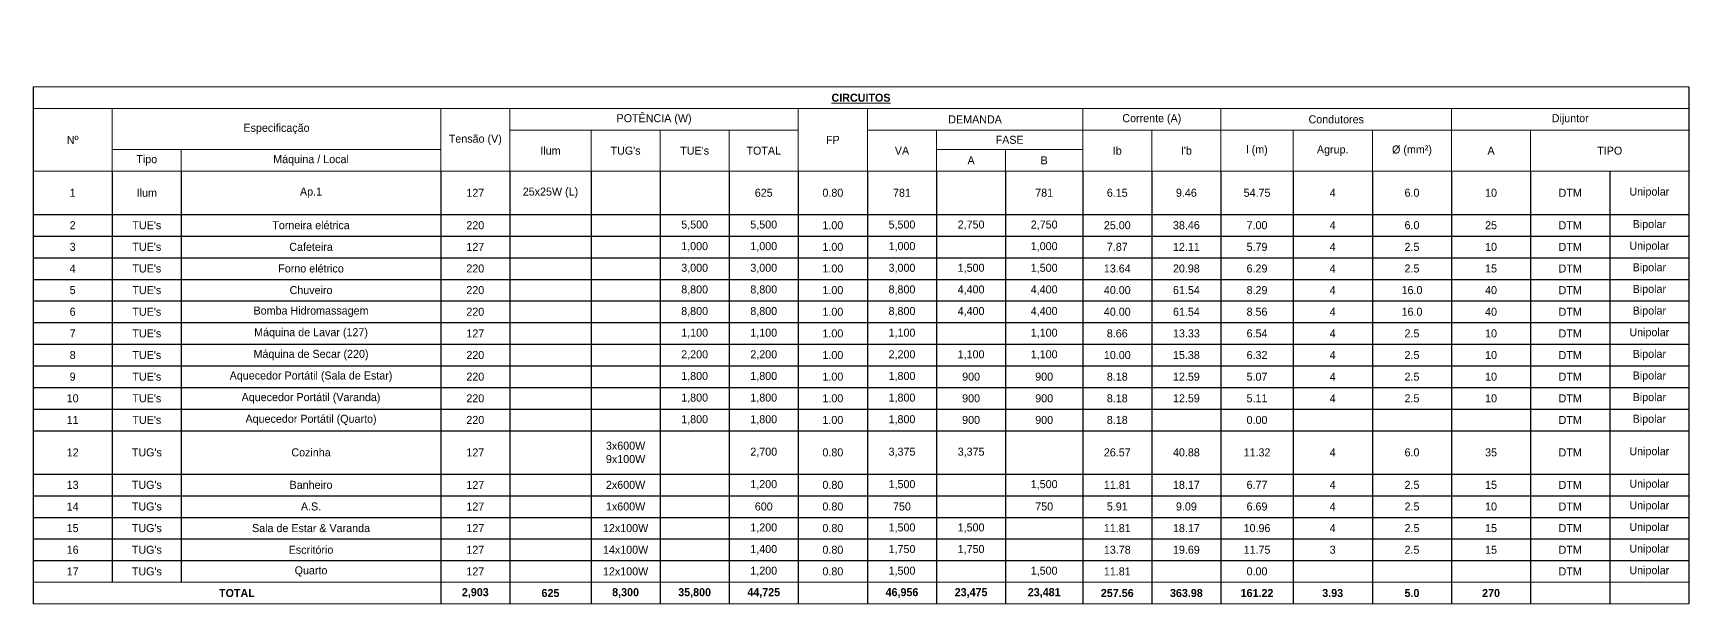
# Model space of a CAD drawing. Extents: x 0 to 175, y -16 to 63.
# Drawn here: x 53.33 to 76.28, y -13.02 to -5.1 of the extents above; entities that cross this region are included whole.
import ezdxf

# ---------------------------------------------------------------- set-up
doc = ezdxf.new("R2010")
doc.units = 0
doc.header["$LTSCALE"] = 0.5
doc.header["$MEASUREMENT"] = 0
doc.layers.get('0').update_dxf_attribs({"linetype": 'CONTINUOUS'})
doc.layers.add('TXT02', color=2, linetype='CONTINUOUS', lineweight=20)
doc.styles.get("Standard").update_dxf_attribs({"font": 'romans.shx'})

# ---------------------------------------------------------------- blocks, each defined once
blk = doc.blocks.new('*T112')
at = {"layer": 'TXT02', "linetype": 'ByBlock', "lineweight": 15}
for p, q in [((0, 0), (22.95, 0)), ((0, -0.3), (22.95, -0.3)), ((1.097, -0.3), (1.097, -1.168)), ((5.651, -0.3), (5.651, -1.168)), ((6.608, -0.3), (6.608, -1.168)), ((10.606, -0.3), (10.606, -1.168)), ((11.564, -0.3), (11.564, -1.168)), ((14.548, -0.3), (14.548, -1.168)), ((16.464, -0.3), (16.464, -1.168)), ((19.66, -0.3), (19.66, -1.168)), ((6.608, -0.6), (10.606, -0.6)), ((7.733, -0.6), (7.733, -1.168)), ((8.691, -0.6), (8.691, -1.168)), ((9.648, -0.6), (9.648, -1.168)), ((11.564, -0.6), (22.95, -0.6)), ((12.522, -0.6), (12.522, -1.168)), ((15.506, -0.6), (15.506, -1.168)), ((17.463, -0.6), (17.463, -1.168)), ((18.563, -0.6), (18.563, -1.168)), ((20.757, -0.6), (20.757, -1.168)), ((1.097, -0.868), (5.651, -0.868)), ((2.054, -0.868), (2.054, -1.168)), ((12.522, -0.868), (14.548, -0.868)), ((13.479, -0.868), (13.479, -1.168)), ((0, -1.168), (22.95, -1.168)), ((0, -6.868), (22.95, -6.868)), ((0, -7.168), (22.95, -7.168))]:
    blk.add_line(p, q, dxfattribs=at)
at = {"layer": 'TXT02', "color": 0, "linetype": 'ByBlock', "lineweight": -2}
for p, q in [((0, 0), (0, -7.168)), ((22.95, 0), (22.95, -7.168)), ((2.054, -1.168), (2.054, -6.868))]:
    blk.add_line(p, q, dxfattribs=at)
at = {"layer": 'TXT02', "linetype": 'ByBlock', "lineweight": -2}
for p, q in [((1.097, -1.168), (1.097, -6.868)), ((5.651, -1.168), (5.651, -7.168)), ((6.608, -1.168), (6.608, -7.168)), ((7.733, -1.168), (7.733, -7.168)), ((8.691, -1.168), (8.691, -7.168)), ((9.648, -1.168), (9.648, -7.168)), ((10.606, -1.168), (10.606, -7.168)), ((11.564, -1.168), (11.564, -7.168)), ((12.522, -1.168), (12.522, -7.168)), ((13.479, -1.168), (13.479, -7.168)), ((14.548, -1.168), (14.548, -7.168)), ((15.506, -1.168), (15.506, -7.168)), ((16.464, -1.168), (16.464, -7.168)), ((17.463, -1.168), (17.463, -7.168)), ((18.563, -1.168), (18.563, -7.168)), ((19.66, -1.168), (19.66, -7.168)), ((20.757, -1.168), (20.757, -7.168)), ((21.853, -1.168), (21.853, -7.168)), ((0, -1.768), (22.95, -1.768)), ((0, -2.068), (22.95, -2.068)), ((0, -2.368), (22.95, -2.368)), ((0, -2.668), (22.95, -2.668)), ((0, -2.968), (22.95, -2.968)), ((0, -3.268), (22.95, -3.268)), ((0, -3.568), (22.95, -3.568)), ((0, -3.868), (22.95, -3.868)), ((0, -4.168), (22.95, -4.168)), ((0, -4.468), (22.95, -4.468)), ((0, -4.768), (22.95, -4.768)), ((0, -5.368), (22.95, -5.368)), ((0, -5.668), (22.95, -5.668)), ((0, -5.968), (22.95, -5.968)), ((0, -6.268), (22.95, -6.268)), ((0, -6.568), (22.95, -6.568))]:
    blk.add_line(p, q, dxfattribs=at)
at = {"layer": 'TXT02', "color": 0, "char_height": 0.11111, "attachment_point": 5}
for s, insert, width in [('{\\fCentury Gothic|b1|i0|c0;\\LCIRCUITOS', (11.475, -0.15), 22.83), ('{\\fCentury Gothic|b0|i0|c0;POTÊNCIA (W)', (8.607, -0.45), 3.87778), ('{\\fCentury Gothic|b0|i0|c0;DEMANDA', (13.056, -0.45), 2.86444), ('{\\fCentury Gothic|b0|i0|c0;Corrente (A)', (15.506, -0.45), 1.79556), ('{\\fCentury Gothic|b0|i0|c0;Condutores', (18.062, -0.45), 3.07611), ('{\\fCentury Gothic|b0|i0|c0;Dijuntor', (21.305, -0.45), 3.17), ('{\\fCentury Gothic|b0|i0|c0;Nº', (0.548, -0.734), 0.97667), ('{\\fCentury Gothic|b0|i0|c0;Especificação', (3.374, -0.584), 4.43389), ('{\\fCentury Gothic|b0|i0|c0;Tensão (V)', (6.129, -0.734), 0.83778), ('{\\fCentury Gothic|b0|i0|c0;FP', (11.085, -0.734), 0.83778), ('{\\fCentury Gothic|b0|i0|c0;FASE ', (13.535, -0.734), 1.90667), ('{\\fCentury Gothic|b0|i0|c0;Ilum', (7.171, -0.884), 1.00444), ("{\\fCentury Gothic|b0|i0|c0;TUG's", (8.212, -0.884), 0.83778), ("{\\fCentury Gothic|b0|i0|c0;TUE's", (9.169, -0.884), 0.83778), ('{\\fCentury Gothic|b0|i0|c0;TOTAL', (10.127, -0.884), 0.83778), ('{\\fCentury Gothic|b0|i0|c0;VA', (12.043, -0.884), 0.83778), ('{\\fCentury Gothic|b0|i0|c0;Ib', (15.027, -0.884), 0.83778), ("{\\fCentury Gothic|b0|i0|c0;I'b", (15.985, -0.884), 0.83778), ('{\\fCentury Gothic|b0|i0|c0;l (m)', (16.964, -0.884), 0.87944), ('{\\fCentury Gothic|b0|i0|c0;Agrup.', (18.013, -0.884), 0.98), ('{\\fCentury Gothic|b0|i0|c0;Ø (mm²)', (19.112, -0.884), 0.97667), ('{\\fCentury Gothic|b0|i0|c0;A', (20.208, -0.884), 0.97667), ('{\\fCentury Gothic|b0|i0|c0;TIPO', (21.853, -0.884), 2.07333), ('{\\fCentury Gothic|b0|i0|c0;Tipo', (1.576, -1.018), 0.83778), ('{\\fCentury Gothic|b0|i0|c0;Máquina / Local', (3.852, -1.018), 3.47611), ('{\\fCentury Gothic|b0|i0|c0;A', (13.001, -1.018), 0.83778), ('{\\fCentury Gothic|b0|i0|c0;B', (14.014, -1.018), 0.94889), ('{\\fCentury Gothic|b0|i0|c0;1', (0.548, -1.468), 0.97667), ('{\\fCentury Gothic|b0|i0|c0;Ilum', (1.576, -1.468), 0.83778), ('{\\fCentury Gothic|b0|i0|c0;Ap.1', (3.852, -1.468), 3.47611), ('{\\fCentury Gothic|b0|i0|c0;127', (6.129, -1.468), 0.83778), ('{\\fCentury Gothic|b0|i0|c0;25x25W (L) ', (7.171, -1.468), 1.00444), ('{\\fCentury Gothic|b0|i0|c0;', (8.212, -1.468), 0.83778), ('{\\fCentury Gothic|b0|i0|c0;', (9.169, -1.468), 0.83778), ('{\\fCentury Gothic|b0|i0|c0;625', (10.127, -1.468), 0.83778), ('{\\fCentury Gothic|b0|i0|c0;0.80', (11.085, -1.468), 0.83778), ('{\\fCentury Gothic|b0|i0|c0;781', (12.043, -1.468), 0.83778), ('{\\fCentury Gothic|b0|i0|c0;', (13.001, -1.468), 0.83778), ('{\\fCentury Gothic|b0|i0|c0;781', (14.014, -1.468), 0.94889), ('{\\fCentury Gothic|b0|i0|c0;6.15', (15.027, -1.468), 0.83778), ('{\\fCentury Gothic|b0|i0|c0;9.46', (15.985, -1.468), 0.83778), ('{\\fCentury Gothic|b0|i0|c0;54.75', (16.964, -1.468), 0.87944), ('{\\fCentury Gothic|b0|i0|c0;4', (18.013, -1.468), 0.98), ('{\\fCentury Gothic|b0|i0|c0;6.0', (19.112, -1.468), 0.97667), ('{\\fCentury Gothic|b0|i0|c0;10', (20.208, -1.468), 0.97667), ('{\\fCentury Gothic|b0|i0|c0;DTM', (21.305, -1.468), 0.97667), ('{\\fCentury Gothic|b0|i0|c0;Unipolar', (22.402, -1.468), 0.97667), ('{\\fCentury Gothic|b0|i0|c0;2', (0.548, -1.918), 0.97667), ("{\\fCentury Gothic|b0|i0|c0;TUE's", (1.576, -1.918), 0.83778), ('{\\fCentury Gothic|b0|i0|c0;Torneira elétrica', (3.852, -1.918), 3.47611), ('{\\fCentury Gothic|b0|i0|c0;220', (6.129, -1.918), 0.83778), ('{\\fCentury Gothic|b0|i0|c0;', (7.171, -1.918), 1.00444), ('{\\fCentury Gothic|b0|i0|c0;', (8.212, -1.918), 0.83778), ('{\\fCentury Gothic|b0|i0|c0;5,500', (9.169, -1.918), 0.83778), ('{\\fCentury Gothic|b0|i0|c0;5,500', (10.127, -1.918), 0.83778), ('{\\fCentury Gothic|b0|i0|c0;1.00', (11.085, -1.918), 0.83778), ('{\\fCentury Gothic|b0|i0|c0;5,500', (12.043, -1.918), 0.83778), ('{\\fCentury Gothic|b0|i0|c0;2,750', (13.001, -1.918), 0.83778), ('{\\fCentury Gothic|b0|i0|c0;2,750', (14.014, -1.918), 0.94889), ('{\\fCentury Gothic|b0|i0|c0;25.00', (15.027, -1.918), 0.83778), ('{\\fCentury Gothic|b0|i0|c0;38.46', (15.985, -1.918), 0.83778), ('{\\fCentury Gothic|b0|i0|c0;7.00', (16.964, -1.918), 0.87944), ('{\\fCentury Gothic|b0|i0|c0;4', (18.013, -1.918), 0.98), ('{\\fCentury Gothic|b0|i0|c0;6.0', (19.112, -1.918), 0.97667), ('{\\fCentury Gothic|b0|i0|c0;25', (20.208, -1.918), 0.97667), ('{\\fCentury Gothic|b0|i0|c0;DTM', (21.305, -1.918), 0.97667), ('{\\fCentury Gothic|b0|i0|c0;Bipolar', (22.402, -1.918), 0.97667), ('{\\fCentury Gothic|b0|i0|c0;3', (0.548, -2.218), 0.97667), ("{\\fCentury Gothic|b0|i0|c0;TUE's", (1.576, -2.218), 0.83778), ('{\\fCentury Gothic|b0|i0|c0;Cafeteira', (3.852, -2.218), 3.47611), ('{\\fCentury Gothic|b0|i0|c0;127', (6.129, -2.218), 0.83778), ('{\\fCentury Gothic|b0|i0|c0;', (7.171, -2.218), 1.00444), ('{\\fCentury Gothic|b0|i0|c0;', (8.212, -2.218), 0.83778), ('{\\fCentury Gothic|b0|i0|c0;1,000', (9.169, -2.218), 0.83778), ('{\\fCentury Gothic|b0|i0|c0;1,000', (10.127, -2.218), 0.83778), ('{\\fCentury Gothic|b0|i0|c0;1.00', (11.085, -2.218), 0.83778), ('{\\fCentury Gothic|b0|i0|c0;1,000', (12.043, -2.218), 0.83778), ('{\\fCentury Gothic|b0|i0|c0;', (13.001, -2.218), 0.83778), ('{\\fCentury Gothic|b0|i0|c0;1,000', (14.014, -2.218), 0.94889), ('{\\fCentury Gothic|b0|i0|c0;7.87', (15.027, -2.218), 0.83778), ('{\\fCentury Gothic|b0|i0|c0;12.11', (15.985, -2.218), 0.83778), ('{\\fCentury Gothic|b0|i0|c0;5.79', (16.964, -2.218), 0.87944), ('{\\fCentury Gothic|b0|i0|c0;4', (18.013, -2.218), 0.98), ('{\\fCentury Gothic|b0|i0|c0;2.5', (19.112, -2.218), 0.97667), ('{\\fCentury Gothic|b0|i0|c0;10', (20.208, -2.218), 0.97667), ('{\\fCentury Gothic|b0|i0|c0;DTM', (21.305, -2.218), 0.97667), ('{\\fCentury Gothic|b0|i0|c0;Unipolar', (22.402, -2.218), 0.97667), ('{\\fCentury Gothic|b0|i0|c0;4', (0.548, -2.518), 0.97667), ("{\\fCentury Gothic|b0|i0|c0;TUE's", (1.576, -2.518), 0.83778), ('{\\fCentury Gothic|b0|i0|c0;Forno elétrico', (3.852, -2.518), 3.47611), ('{\\fCentury Gothic|b0|i0|c0;220', (6.129, -2.518), 0.83778), ('{\\fCentury Gothic|b0|i0|c0;', (7.171, -2.518), 1.00444), ('{\\fCentury Gothic|b0|i0|c0;', (8.212, -2.518), 0.83778), ('{\\fCentury Gothic|b0|i0|c0;3,000', (9.169, -2.518), 0.83778), ('{\\fCentury Gothic|b0|i0|c0;3,000', (10.127, -2.518), 0.83778), ('{\\fCentury Gothic|b0|i0|c0;1.00', (11.085, -2.518), 0.83778), ('{\\fCentury Gothic|b0|i0|c0;3,000', (12.043, -2.518), 0.83778), ('{\\fCentury Gothic|b0|i0|c0;1,500', (13.001, -2.518), 0.83778), ('{\\fCentury Gothic|b0|i0|c0;1,500', (14.014, -2.518), 0.94889), ('{\\fCentury Gothic|b0|i0|c0;13.64', (15.027, -2.518), 0.83778), ('{\\fCentury Gothic|b0|i0|c0;20.98', (15.985, -2.518), 0.83778), ('{\\fCentury Gothic|b0|i0|c0;6.29', (16.964, -2.518), 0.87944), ('{\\fCentury Gothic|b0|i0|c0;4', (18.013, -2.518), 0.98), ('{\\fCentury Gothic|b0|i0|c0;2.5', (19.112, -2.518), 0.97667), ('{\\fCentury Gothic|b0|i0|c0;15', (20.208, -2.518), 0.97667), ('{\\fCentury Gothic|b0|i0|c0;DTM', (21.305, -2.518), 0.97667), ('{\\fCentury Gothic|b0|i0|c0;Bipolar', (22.402, -2.518), 0.97667), ('{\\fCentury Gothic|b0|i0|c0;8,800', (9.169, -2.818), 0.83778), ('{\\fCentury Gothic|b0|i0|c0;8,800', (10.127, -2.818), 0.83778), ('{\\fCentury Gothic|b0|i0|c0;8,800', (12.043, -2.818), 0.83778), ('{\\fCentury Gothic|b0|i0|c0;4,400', (13.001, -2.818), 0.83778), ('{\\fCentury Gothic|b0|i0|c0;4,400', (14.014, -2.818), 0.94889), ('{\\fCentury Gothic|b0|i0|c0;Bipolar', (22.402, -2.818), 0.97667), ('{\\fCentury Gothic|b0|i0|c0;5', (0.548, -2.818), 0.97667), ("{\\fCentury Gothic|b0|i0|c0;TUE's", (1.576, -2.818), 0.83778), ('{\\fCentury Gothic|b0|i0|c0;Chuveiro', (3.852, -2.818), 3.47611), ('{\\fCentury Gothic|b0|i0|c0;220', (6.129, -2.818), 0.83778), ('{\\fCentury Gothic|b0|i0|c0;', (7.171, -2.818), 1.00444), ('{\\fCentury Gothic|b0|i0|c0;', (8.212, -2.818), 0.83778), ('{\\fCentury Gothic|b0|i0|c0;1.00', (11.085, -2.818), 0.83778), ('{\\fCentury Gothic|b0|i0|c0;40.00', (15.027, -2.818), 0.83778), ('{\\fCentury Gothic|b0|i0|c0;61.54', (15.985, -2.818), 0.83778), ('{\\fCentury Gothic|b0|i0|c0;8.29', (16.964, -2.818), 0.87944), ('{\\fCentury Gothic|b0|i0|c0;4', (18.013, -2.818), 0.98), ('{\\fCentury Gothic|b0|i0|c0;16.0', (19.112, -2.818), 0.97667), ('{\\fCentury Gothic|b0|i0|c0;40', (20.208, -2.818), 0.97667), ('{\\fCentury Gothic|b0|i0|c0;DTM', (21.305, -2.818), 0.97667), ('{\\fCentury Gothic|b0|i0|c0;6', (0.548, -3.118), 0.97667), ("{\\fCentury Gothic|b0|i0|c0;TUE's", (1.576, -3.118), 0.83778), ('{\\fCentury Gothic|b0|i0|c0;Bomba Hidromassagem', (3.852, -3.118), 3.47611), ('{\\fCentury Gothic|b0|i0|c0;220', (6.129, -3.118), 0.83778), ('{\\fCentury Gothic|b0|i0|c0;', (7.171, -3.118), 1.00444), ('{\\fCentury Gothic|b0|i0|c0;', (8.212, -3.118), 0.83778), ('{\\fCentury Gothic|b0|i0|c0;8,800', (9.169, -3.118), 0.83778), ('{\\fCentury Gothic|b0|i0|c0;8,800', (10.127, -3.118), 0.83778), ('{\\fCentury Gothic|b0|i0|c0;1.00', (11.085, -3.118), 0.83778), ('{\\fCentury Gothic|b0|i0|c0;8,800', (12.043, -3.118), 0.83778), ('{\\fCentury Gothic|b0|i0|c0;4,400', (13.001, -3.118), 0.83778), ('{\\fCentury Gothic|b0|i0|c0;4,400', (14.014, -3.118), 0.94889), ('{\\fCentury Gothic|b0|i0|c0;40.00', (15.027, -3.118), 0.83778), ('{\\fCentury Gothic|b0|i0|c0;61.54', (15.985, -3.118), 0.83778), ('{\\fCentury Gothic|b0|i0|c0;8.56', (16.964, -3.118), 0.87944), ('{\\fCentury Gothic|b0|i0|c0;4', (18.013, -3.118), 0.98), ('{\\fCentury Gothic|b0|i0|c0;16.0', (19.112, -3.118), 0.97667), ('{\\fCentury Gothic|b0|i0|c0;40', (20.208, -3.118), 0.97667), ('{\\fCentury Gothic|b0|i0|c0;DTM', (21.305, -3.118), 0.97667), ('{\\fCentury Gothic|b0|i0|c0;Bipolar', (22.402, -3.118), 0.97667), ('{\\fCentury Gothic|b0|i0|c0;7', (0.548, -3.418), 0.97667), ("{\\fCentury Gothic|b0|i0|c0;TUE's", (1.576, -3.418), 0.83778), ('{\\fCentury Gothic|b0|i0|c0;Máquina de Lavar (127)', (3.852, -3.418), 3.47611), ('{\\fCentury Gothic|b0|i0|c0;127', (6.129, -3.418), 0.83778), ('{\\fCentury Gothic|b0|i0|c0;', (7.171, -3.418), 1.00444), ('{\\fCentury Gothic|b0|i0|c0;', (8.212, -3.418), 0.83778), ('{\\fCentury Gothic|b0|i0|c0;1,100', (9.169, -3.418), 0.83778), ('{\\fCentury Gothic|b0|i0|c0;1,100', (10.127, -3.418), 0.83778), ('{\\fCentury Gothic|b0|i0|c0;1.00', (11.085, -3.418), 0.83778), ('{\\fCentury Gothic|b0|i0|c0;1,100', (12.043, -3.418), 0.83778), ('{\\fCentury Gothic|b0|i0|c0;', (13.001, -3.418), 0.83778), ('{\\fCentury Gothic|b0|i0|c0;1,100', (14.014, -3.418), 0.94889), ('{\\fCentury Gothic|b0|i0|c0;8.66', (15.027, -3.418), 0.83778), ('{\\fCentury Gothic|b0|i0|c0;13.33', (15.985, -3.418), 0.83778), ('{\\fCentury Gothic|b0|i0|c0;6.54', (16.964, -3.418), 0.87944), ('{\\fCentury Gothic|b0|i0|c0;4', (18.013, -3.418), 0.98), ('{\\fCentury Gothic|b0|i0|c0;2.5', (19.112, -3.418), 0.97667), ('{\\fCentury Gothic|b0|i0|c0;10', (20.208, -3.418), 0.97667), ('{\\fCentury Gothic|b0|i0|c0;DTM', (21.305, -3.418), 0.97667), ('{\\fCentury Gothic|b0|i0|c0;Unipolar', (22.402, -3.418), 0.97667), ('{\\fCentury Gothic|b0|i0|c0;8', (0.548, -3.718), 0.97667), ("{\\fCentury Gothic|b0|i0|c0;TUE's", (1.576, -3.718), 0.83778), ('{\\fCentury Gothic|b0|i0|c0;Máquina de Secar (220)', (3.852, -3.718), 3.47611), ('{\\fCentury Gothic|b0|i0|c0;220', (6.129, -3.718), 0.83778), ('{\\fCentury Gothic|b0|i0|c0;2,200', (9.169, -3.718), 0.83778), ('{\\fCentury Gothic|b0|i0|c0;2,200', (10.127, -3.718), 0.83778), ('{\\fCentury Gothic|b0|i0|c0;1.00', (11.085, -3.718), 0.83778), ('{\\fCentury Gothic|b0|i0|c0;2,200', (12.043, -3.718), 0.83778), ('{\\fCentury Gothic|b0|i0|c0;1,100', (13.001, -3.718), 0.83778), ('{\\fCentury Gothic|b0|i0|c0;1,100', (14.014, -3.718), 0.94889), ('{\\fCentury Gothic|b0|i0|c0;10.00', (15.027, -3.718), 0.83778), ('{\\fCentury Gothic|b0|i0|c0;15.38', (15.985, -3.718), 0.83778), ('{\\fCentury Gothic|b0|i0|c0;6.32', (16.964, -3.718), 0.87944), ('{\\fCentury Gothic|b0|i0|c0;4', (18.013, -3.718), 0.98), ('{\\fCentury Gothic|b0|i0|c0;2.5', (19.112, -3.718), 0.97667), ('{\\fCentury Gothic|b0|i0|c0;10', (20.208, -3.718), 0.97667), ('{\\fCentury Gothic|b0|i0|c0;DTM', (21.305, -3.718), 0.97667), ('{\\fCentury Gothic|b0|i0|c0;Bipolar', (22.402, -3.718), 0.97667), ('{\\fCentury Gothic|b0|i0|c0;', (7.171, -3.718), 1.00444), ('{\\fCentury Gothic|b0|i0|c0;', (8.212, -3.718), 0.83778), ('{\\fCentury Gothic|b0|i0|c0;9', (0.548, -4.018), 0.97667), ("{\\fCentury Gothic|b0|i0|c0;TUE's", (1.576, -4.018), 0.83778), ('{\\fCentury Gothic|b0|i0|c0;Aquecedor Portátil (Sala de Estar)', (3.852, -4.018), 3.47611), ('{\\fCentury Gothic|b0|i0|c0;220', (6.129, -4.018), 0.83778), ('{\\fCentury Gothic|b0|i0|c0;', (7.171, -4.018), 1.00444), ('{\\fCentury Gothic|b0|i0|c0;', (8.212, -4.018), 0.83778), ('{\\fCentury Gothic|b0|i0|c0;1,800', (9.169, -4.018), 0.83778), ('{\\fCentury Gothic|b0|i0|c0;1,800', (10.127, -4.018), 0.83778), ('{\\fCentury Gothic|b0|i0|c0;1.00', (11.085, -4.018), 0.83778), ('{\\fCentury Gothic|b0|i0|c0;1,800', (12.043, -4.018), 0.83778), ('{\\fCentury Gothic|b0|i0|c0;900', (13.001, -4.018), 0.83778), ('{\\fCentury Gothic|b0|i0|c0;900', (14.014, -4.018), 0.94889), ('{\\fCentury Gothic|b0|i0|c0;8.18', (15.027, -4.018), 0.83778), ('{\\fCentury Gothic|b0|i0|c0;12.59', (15.985, -4.018), 0.83778), ('{\\fCentury Gothic|b0|i0|c0;5.07', (16.964, -4.018), 0.87944), ('{\\fCentury Gothic|b0|i0|c0;4', (18.013, -4.018), 0.98), ('{\\fCentury Gothic|b0|i0|c0;2.5', (19.112, -4.018), 0.97667), ('{\\fCentury Gothic|b0|i0|c0;10', (20.208, -4.018), 0.97667), ('{\\fCentury Gothic|b0|i0|c0;DTM', (21.305, -4.018), 0.97667), ('{\\fCentury Gothic|b0|i0|c0;Bipolar', (22.402, -4.018), 0.97667), ('{\\fCentury Gothic|b0|i0|c0;10', (0.548, -4.318), 0.97667), ("{\\fCentury Gothic|b0|i0|c0;TUE's", (1.576, -4.318), 0.83778), ('{\\fCentury Gothic|b0|i0|c0;Aquecedor Portátil (Varanda)', (3.852, -4.318), 3.47611), ('{\\fCentury Gothic|b0|i0|c0;220', (6.129, -4.318), 0.83778), ('{\\fCentury Gothic|b0|i0|c0;', (7.171, -4.318), 1.00444), ('{\\fCentury Gothic|b0|i0|c0;', (8.212, -4.318), 0.83778), ('{\\fCentury Gothic|b0|i0|c0;1,800', (9.169, -4.318), 0.83778), ('{\\fCentury Gothic|b0|i0|c0;1,800', (10.127, -4.318), 0.83778), ('{\\fCentury Gothic|b0|i0|c0;1.00', (11.085, -4.318), 0.83778), ('{\\fCentury Gothic|b0|i0|c0;1,800', (12.043, -4.318), 0.83778), ('{\\fCentury Gothic|b0|i0|c0;900', (13.001, -4.318), 0.83778), ('{\\fCentury Gothic|b0|i0|c0;900', (14.014, -4.318), 0.94889), ('{\\fCentury Gothic|b0|i0|c0;8.18', (15.027, -4.318), 0.83778), ('{\\fCentury Gothic|b0|i0|c0;12.59', (15.985, -4.318), 0.83778), ('{\\fCentury Gothic|b0|i0|c0;5.11', (16.964, -4.318), 0.87944), ('{\\fCentury Gothic|b0|i0|c0;4', (18.013, -4.318), 0.98), ('{\\fCentury Gothic|b0|i0|c0;2.5', (19.112, -4.318), 0.97667), ('{\\fCentury Gothic|b0|i0|c0;10', (20.208, -4.318), 0.97667), ('{\\fCentury Gothic|b0|i0|c0;DTM', (21.305, -4.318), 0.97667), ('{\\fCentury Gothic|b0|i0|c0;Bipolar', (22.402, -4.318), 0.97667), ('{\\fCentury Gothic|b0|i0|c0;11', (0.548, -4.618), 0.97667), ("{\\fCentury Gothic|b0|i0|c0;TUE's", (1.576, -4.618), 0.83778), ('{\\fCentury Gothic|b0|i0|c0;Aquecedor Portátil (Quarto)', (3.852, -4.618), 3.47611), ('{\\fCentury Gothic|b0|i0|c0;220', (6.129, -4.618), 0.83778), ('{\\fCentury Gothic|b0|i0|c0;1,800', (9.169, -4.618), 0.83778), ('{\\fCentury Gothic|b0|i0|c0;1,800', (10.127, -4.618), 0.83778), ('{\\fCentury Gothic|b0|i0|c0;1.00', (11.085, -4.618), 0.83778), ('{\\fCentury Gothic|b0|i0|c0;1,800', (12.043, -4.618), 0.83778), ('{\\fCentury Gothic|b0|i0|c0;900', (13.001, -4.618), 0.83778), ('{\\fCentury Gothic|b0|i0|c0;900', (14.014, -4.618), 0.94889), ('{\\fCentury Gothic|b0|i0|c0;8.18', (15.027, -4.618), 0.83778), ('{\\fCentury Gothic|b0|i0|c0;0.00', (16.964, -4.618), 0.87944), ('{\\fCentury Gothic|b0|i0|c0;DTM', (21.305, -4.618), 0.97667), ('{\\fCentury Gothic|b0|i0|c0;Bipolar', (22.402, -4.618), 0.97667), ('{\\fCentury Gothic|b0|i0|c0;', (7.171, -4.618), 1.00444), ('{\\fCentury Gothic|b0|i0|c0;', (8.212, -4.618), 0.83778), ('{\\fCentury Gothic|b0|i0|c0;', (15.985, -4.618), 0.83778), ('{\\fCentury Gothic|b0|i0|c0;', (18.013, -4.618), 0.98), ('{\\fCentury Gothic|b0|i0|c0;', (19.112, -4.618), 0.97667), ('{\\fCentury Gothic|b0|i0|c0;', (20.208, -4.618), 0.97667), ('{\\fCentury Gothic|b0|i0|c0;12', (0.548, -5.068), 0.97667), ("{\\fCentury Gothic|b0|i0|c0;TUG's", (1.576, -5.068), 0.83778), ('{\\fCentury Gothic|b0|i0|c0;Cozinha', (3.852, -5.068), 3.47611), ('{\\fCentury Gothic|b0|i0|c0;127', (6.129, -5.068), 0.83778), ('{\\fCentury Gothic|b0|i0|c0;3x600W 9x100W', (8.212, -5.068), 0.83778), ('{\\fCentury Gothic|b0|i0|c0;2,700', (10.127, -5.068), 0.83778), ('{\\fCentury Gothic|b0|i0|c0;0.80', (11.085, -5.068), 0.83778), ('{\\fCentury Gothic|b0|i0|c0;3,375', (12.043, -5.068), 0.83778), ('{\\fCentury Gothic|b0|i0|c0;3,375', (13.001, -5.068), 0.83778), ('{\\fCentury Gothic|b0|i0|c0;26.57', (15.027, -5.068), 0.83778), ('{\\fCentury Gothic|b0|i0|c0;40.88', (15.985, -5.068), 0.83778), ('{\\fCentury Gothic|b0|i0|c0;11.32', (16.964, -5.068), 0.87944), ('{\\fCentury Gothic|b0|i0|c0;4', (18.013, -5.068), 0.98), ('{\\fCentury Gothic|b0|i0|c0;6.0', (19.112, -5.068), 0.97667), ('{\\fCentury Gothic|b0|i0|c0;35', (20.208, -5.068), 0.97667), ('{\\fCentury Gothic|b0|i0|c0;DTM', (21.305, -5.068), 0.97667), ('{\\fCentury Gothic|b0|i0|c0;Unipolar', (22.402, -5.068), 0.97667), ('{\\fCentury Gothic|b0|i0|c0;', (7.171, -5.068), 1.00444), ('{\\fCentury Gothic|b0|i0|c0;', (9.169, -5.068), 0.83778), ('{\\fCentury Gothic|b0|i0|c0;', (14.014, -5.068), 0.94889), ('{\\fCentury Gothic|b0|i0|c0;13', (0.548, -5.518), 0.97667), ("{\\fCentury Gothic|b0|i0|c0;TUG's", (1.576, -5.518), 0.83778), ('{\\fCentury Gothic|b0|i0|c0;Banheiro', (3.852, -5.518), 3.47611), ('{\\fCentury Gothic|b0|i0|c0;127', (6.129, -5.518), 0.83778), ('{\\fCentury Gothic|b0|i0|c0;2x600W ', (8.212, -5.518), 0.83778), ('{\\fCentury Gothic|b0|i0|c0;1,200', (10.127, -5.518), 0.83778), ('{\\fCentury Gothic|b0|i0|c0;0.80', (11.085, -5.518), 0.83778), ('{\\fCentury Gothic|b0|i0|c0;1,500', (12.043, -5.518), 0.83778), ('{\\fCentury Gothic|b0|i0|c0;1,500', (14.014, -5.518), 0.94889), ('{\\fCentury Gothic|b0|i0|c0;11.81', (15.027, -5.518), 0.83778), ('{\\fCentury Gothic|b0|i0|c0;18.17', (15.985, -5.518), 0.83778), ('{\\fCentury Gothic|b0|i0|c0;6.77', (16.964, -5.518), 0.87944), ('{\\fCentury Gothic|b0|i0|c0;4', (18.013, -5.518), 0.98), ('{\\fCentury Gothic|b0|i0|c0;2.5', (19.112, -5.518), 0.97667), ('{\\fCentury Gothic|b0|i0|c0;15', (20.208, -5.518), 0.97667), ('{\\fCentury Gothic|b0|i0|c0;DTM', (21.305, -5.518), 0.97667), ('{\\fCentury Gothic|b0|i0|c0;Unipolar', (22.402, -5.518), 0.97667), ('{\\fCentury Gothic|b0|i0|c0;', (7.171, -5.518), 1.00444), ('{\\fCentury Gothic|b0|i0|c0;', (9.169, -5.518), 0.83778), ('{\\fCentury Gothic|b0|i0|c0;', (13.001, -5.518), 0.83778), ('{\\fCentury Gothic|b0|i0|c0;14', (0.548, -5.818), 0.97667), ("{\\fCentury Gothic|b0|i0|c0;TUG's", (1.576, -5.818), 0.83778), ('{\\fCentury Gothic|b0|i0|c0;A.S.', (3.852, -5.818), 3.47611), ('{\\fCentury Gothic|b0|i0|c0;127', (6.129, -5.818), 0.83778), ('{\\fCentury Gothic|b0|i0|c0;', (7.171, -5.818), 1.00444), ('{\\fCentury Gothic|b0|i0|c0;1x600W ', (8.212, -5.818), 0.83778), ('{\\fCentury Gothic|b0|i0|c0;', (9.169, -5.818), 0.83778), ('{\\fCentury Gothic|b0|i0|c0;600', (10.127, -5.818), 0.83778), ('{\\fCentury Gothic|b0|i0|c0;0.80', (11.085, -5.818), 0.83778), ('{\\fCentury Gothic|b0|i0|c0;750', (12.043, -5.818), 0.83778), ('{\\fCentury Gothic|b0|i0|c0;', (13.001, -5.818), 0.83778), ('{\\fCentury Gothic|b0|i0|c0;750', (14.014, -5.818), 0.94889), ('{\\fCentury Gothic|b0|i0|c0;5.91', (15.027, -5.818), 0.83778), ('{\\fCentury Gothic|b0|i0|c0;9.09', (15.985, -5.818), 0.83778), ('{\\fCentury Gothic|b0|i0|c0;6.69', (16.964, -5.818), 0.87944), ('{\\fCentury Gothic|b0|i0|c0;4', (18.013, -5.818), 0.98), ('{\\fCentury Gothic|b0|i0|c0;2.5', (19.112, -5.818), 0.97667), ('{\\fCentury Gothic|b0|i0|c0;10', (20.208, -5.818), 0.97667), ('{\\fCentury Gothic|b0|i0|c0;DTM', (21.305, -5.818), 0.97667), ('{\\fCentury Gothic|b0|i0|c0;Unipolar', (22.402, -5.818), 0.97667), ('{\\fCentury Gothic|b0|i0|c0;15', (0.548, -6.118), 0.97667), ("{\\fCentury Gothic|b0|i0|c0;TUG's", (1.576, -6.118), 0.83778), ('{\\fCentury Gothic|b0|i0|c0;Sala de Estar & Varanda', (3.852, -6.118), 3.47611), ('{\\fCentury Gothic|b0|i0|c0;127', (6.129, -6.118), 0.83778), ('{\\fCentury Gothic|b0|i0|c0;', (7.171, -6.118), 1.00444), ('{\\fCentury Gothic|b0|i0|c0;12x100W', (8.212, -6.118), 0.83778), ('{\\fCentury Gothic|b0|i0|c0;', (9.169, -6.118), 0.83778), ('{\\fCentury Gothic|b0|i0|c0;1,200', (10.127, -6.118), 0.83778), ('{\\fCentury Gothic|b0|i0|c0;0.80', (11.085, -6.118), 0.83778), ('{\\fCentury Gothic|b0|i0|c0;1,500', (12.043, -6.118), 0.83778), ('{\\fCentury Gothic|b0|i0|c0;1,500', (13.001, -6.118), 0.83778), ('{\\fCentury Gothic|b0|i0|c0;', (14.014, -6.118), 0.94889), ('{\\fCentury Gothic|b0|i0|c0;11.81', (15.027, -6.118), 0.83778), ('{\\fCentury Gothic|b0|i0|c0;18.17', (15.985, -6.118), 0.83778), ('{\\fCentury Gothic|b0|i0|c0;10.96', (16.964, -6.118), 0.87944), ('{\\fCentury Gothic|b0|i0|c0;4', (18.013, -6.118), 0.98), ('{\\fCentury Gothic|b0|i0|c0;2.5', (19.112, -6.118), 0.97667), ('{\\fCentury Gothic|b0|i0|c0;15', (20.208, -6.118), 0.97667), ('{\\fCentury Gothic|b0|i0|c0;DTM', (21.305, -6.118), 0.97667), ('{\\fCentury Gothic|b0|i0|c0;Unipolar', (22.402, -6.118), 0.97667), ('{\\fCentury Gothic|b0|i0|c0;16', (0.548, -6.418), 0.97667), ("{\\fCentury Gothic|b0|i0|c0;TUG's", (1.576, -6.418), 0.83778), ('{\\fCentury Gothic|b0|i0|c0;Escritório', (3.852, -6.418), 3.47611), ('{\\fCentury Gothic|b0|i0|c0;127', (6.129, -6.418), 0.83778), ('{\\fCentury Gothic|b0|i0|c0;', (7.171, -6.418), 1.00444), ('{\\fCentury Gothic|b0|i0|c0;14x100W', (8.212, -6.418), 0.83778), ('{\\fCentury Gothic|b0|i0|c0;', (9.169, -6.418), 0.83778), ('{\\fCentury Gothic|b0|i0|c0;1,400', (10.127, -6.418), 0.83778), ('{\\fCentury Gothic|b0|i0|c0;0.80', (11.085, -6.418), 0.83778), ('{\\fCentury Gothic|b0|i0|c0;1,750', (12.043, -6.418), 0.83778), ('{\\fCentury Gothic|b0|i0|c0;1,750', (13.001, -6.418), 0.83778), ('{\\fCentury Gothic|b0|i0|c0;', (14.014, -6.418), 0.94889), ('{\\fCentury Gothic|b0|i0|c0;13.78', (15.027, -6.418), 0.83778), ('{\\fCentury Gothic|b0|i0|c0;19.69', (15.985, -6.418), 0.83778), ('{\\fCentury Gothic|b0|i0|c0;11.75', (16.964, -6.418), 0.87944), ('{\\fCentury Gothic|b0|i0|c0;3', (18.013, -6.418), 0.98), ('{\\fCentury Gothic|b0|i0|c0;2.5', (19.112, -6.418), 0.97667), ('{\\fCentury Gothic|b0|i0|c0;15', (20.208, -6.418), 0.97667), ('{\\fCentury Gothic|b0|i0|c0;DTM', (21.305, -6.418), 0.97667), ('{\\fCentury Gothic|b0|i0|c0;Unipolar', (22.402, -6.418), 0.97667), ('{\\fCentury Gothic|b0|i0|c0;Quarto', (3.852, -6.718), 3.47611), ('{\\fCentury Gothic|b0|i0|c0;1,200', (10.127, -6.718), 0.83778), ('{\\fCentury Gothic|b0|i0|c0;1,500', (12.043, -6.718), 0.83778), ('{\\fCentury Gothic|b0|i0|c0;1,500', (14.014, -6.718), 0.94889), ('{\\fCentury Gothic|b0|i0|c0;Unipolar', (22.402, -6.718), 0.97667), ('{\\fCentury Gothic|b0|i0|c0;17', (0.548, -6.718), 0.97667), ("{\\fCentury Gothic|b0|i0|c0;TUG's", (1.576, -6.718), 0.83778), ('{\\fCentury Gothic|b0|i0|c0;127', (6.129, -6.718), 0.83778), ('{\\fCentury Gothic|b0|i0|c0;', (7.171, -6.718), 1.00444), ('{\\fCentury Gothic|b0|i0|c0;12x100W', (8.212, -6.718), 0.83778), ('{\\fCentury Gothic|b0|i0|c0;', (9.169, -6.718), 0.83778), ('{\\fCentury Gothic|b0|i0|c0;0.80', (11.085, -6.718), 0.83778), ('{\\fCentury Gothic|b0|i0|c0;', (13.001, -6.718), 0.83778), ('{\\fCentury Gothic|b0|i0|c0;11.81', (15.027, -6.718), 0.83778), ('{\\fCentury Gothic|b0|i0|c0;', (15.985, -6.718), 0.83778), ('{\\fCentury Gothic|b0|i0|c0;0.00', (16.964, -6.718), 0.87944), ('{\\fCentury Gothic|b0|i0|c0;', (18.013, -6.718), 0.98), ('{\\fCentury Gothic|b0|i0|c0;', (19.112, -6.718), 0.97667), ('{\\fCentury Gothic|b0|i0|c0;', (20.208, -6.718), 0.97667), ('{\\fCentury Gothic|b0|i0|c0;DTM', (21.305, -6.718), 0.97667), ('{\\fCentury Gothic|b1|i0|c0;TOTAL', (2.825, -7.018), 5.53056), ('{\\fCentury Gothic|b1|i0|c0;2,903', (6.129, -7.018), 0.83778), ('{\\fCentury Gothic|b1|i0|c0;625', (7.171, -7.018), 1.00444), ('{\\fCentury Gothic|b1|i0|c0;8,300', (8.212, -7.018), 0.83778), ('{\\fCentury Gothic|b1|i0|c0;35,800', (9.169, -7.018), 0.83778), ('{\\fCentury Gothic|b1|i0|c0;44,725', (10.127, -7.018), 0.83778), ('{\\fCentury Gothic|b1|i0|c0;', (11.085, -7.018), 0.83778), ('{\\fCentury Gothic|b1|i0|c0;46,956', (12.043, -7.018), 0.83778), ('{\\fCentury Gothic|b1|i0|c0;23,475', (13.001, -7.018), 0.83778), ('{\\fCentury Gothic|b1|i0|c0;23,481', (14.014, -7.018), 0.94889), ('{\\fCentury Gothic|b1|i0|c0;257.56', (15.027, -7.018), 0.83778), ('{\\fCentury Gothic|b1|i0|c0;363.98', (15.985, -7.018), 0.83778), ('{\\fCentury Gothic|b1|i0|c0;161.22', (16.964, -7.018), 0.87944), ('{\\fCentury Gothic|b1|i0|c0;3.93', (18.013, -7.018), 0.98), ('{\\fCentury Gothic|b1|i0|c0;5.0', (19.112, -7.018), 0.97667), ('{\\fCentury Gothic|b1|i0|c0;270', (20.208, -7.018), 0.97667), ('{\\fCentury Gothic|b1|i0|c0;', (21.305, -7.018), 0.97667), ('{\\fCentury Gothic|b1|i0|c0;', (22.402, -7.018), 0.97667)]:
    blk.add_mtext(s, dxfattribs=dict(at, insert=insert, width=width))

msp = doc.modelspace()

# ---------------------------------------------------------------- block references
msp.add_blockref('*T112', (53.3306, -5.8469))

# ---------------------------------------------------------------- texts
at = {"layer": 'TXT02', "char_height": 0.111111, "attachment_point": 5}
for s, insert, width in [('{\\fCentury Gothic|b0|i0|c0;', (59.4702, -5.1006), 0.837778), ('{\\fCentury Gothic|b0|i0|c0;', (60.428, -5.1006), 0.837778), ('{\\fCentury Gothic|b0|i0|c0;', (64.2591, -5.1006), 0.837778), ('{\\fCentury Gothic|b0|i0|c0;', (58.4291, -5.5506), 1.004444), ('{\\fCentury Gothic|b0|i0|c0;', (59.4702, -5.5506), 0.837778), ('{\\fCentury Gothic|b0|i0|c0;', (58.4291, -5.8506), 1.004444), ('{\\fCentury Gothic|b0|i0|c0;', (59.4702, -5.8506), 0.837778), ('{\\fCentury Gothic|b0|i0|c0;', (64.2591, -5.8506), 0.837778), ('{\\fCentury Gothic|b0|i0|c0;', (58.4291, -6.1506), 1.004444), ('{\\fCentury Gothic|b0|i0|c0;', (59.4702, -6.1506), 0.837778), ('{\\fCentury Gothic|b0|i0|c0;', (58.4291, -6.4506), 1.004444), ('{\\fCentury Gothic|b0|i0|c0;', (59.4702, -6.4506), 0.837778), ('{\\fCentury Gothic|b0|i0|c0;', (58.4291, -6.7506), 1.004444), ('{\\fCentury Gothic|b0|i0|c0;', (59.4702, -6.7506), 0.837778), ('{\\fCentury Gothic|b0|i0|c0;', (58.4291, -7.0506), 1.004444), ('{\\fCentury Gothic|b0|i0|c0;', (59.4702, -7.0506), 0.837778), ('{\\fCentury Gothic|b0|i0|c0;', (64.2591, -7.0506), 0.837778), ('{\\fCentury Gothic|b0|i0|c0;', (58.4291, -7.3506), 1.004444), ('{\\fCentury Gothic|b0|i0|c0;', (59.4702, -7.3506), 0.837778), ('{\\fCentury Gothic|b0|i0|c0;', (58.4291, -7.6506), 1.004444), ('{\\fCentury Gothic|b0|i0|c0;', (59.4702, -7.6506), 0.837778), ('{\\fCentury Gothic|b0|i0|c0;', (58.4291, -7.9506), 1.004444), ('{\\fCentury Gothic|b0|i0|c0;', (59.4702, -7.9506), 0.837778), ('{\\fCentury Gothic|b0|i0|c0;', (58.4291, -8.2506), 1.004444), ('{\\fCentury Gothic|b0|i0|c0;', (59.4702, -8.2506), 0.837778), ('{\\fCentury Gothic|b0|i0|c0;', (67.2435, -8.2506), 0.837778), ('{\\fCentury Gothic|b0|i0|c0;', (69.2718, -8.2506), 0.98), ('{\\fCentury Gothic|b0|i0|c0;', (70.3702, -8.2506), 0.976667), ('{\\fCentury Gothic|b0|i0|c0;', (71.4668, -8.2506), 0.976667), ('{\\fCentury Gothic|b0|i0|c0;', (58.4291, -8.7006), 1.004444), ('{\\fCentury Gothic|b0|i0|c0;', (60.428, -8.7006), 0.837778), ('{\\fCentury Gothic|b0|i0|c0;', (65.2724, -8.7006), 0.948889), ('{\\fCentury Gothic|b0|i0|c0;', (58.4291, -9.1506), 1.004444), ('{\\fCentury Gothic|b0|i0|c0;', (60.428, -9.1506), 0.837778), ('{\\fCentury Gothic|b0|i0|c0;', (64.2591, -9.1506), 0.837778), ('{\\fCentury Gothic|b0|i0|c0;', (58.4291, -9.4506), 1.004444), ('{\\fCentury Gothic|b0|i0|c0;', (60.428, -9.4506), 0.837778), ('{\\fCentury Gothic|b0|i0|c0;', (64.2591, -9.4506), 0.837778), ('{\\fCentury Gothic|b0|i0|c0;', (58.4291, -9.7506), 1.004444), ('{\\fCentury Gothic|b0|i0|c0;', (60.428, -9.7506), 0.837778), ('{\\fCentury Gothic|b0|i0|c0;', (65.2724, -9.7506), 0.948889), ('{\\fCentury Gothic|b0|i0|c0;', (58.4291, -10.0506), 1.004444), ('{\\fCentury Gothic|b0|i0|c0;', (60.428, -10.0506), 0.837778), ('{\\fCentury Gothic|b0|i0|c0;', (65.2724, -10.0506), 0.948889), ('{\\fCentury Gothic|b0|i0|c0;', (58.4291, -10.3506), 1.004444), ('{\\fCentury Gothic|b0|i0|c0;', (60.428, -10.3506), 0.837778), ('{\\fCentury Gothic|b0|i0|c0;', (64.2591, -10.3506), 0.837778), ('{\\fCentury Gothic|b0|i0|c0;', (67.2435, -10.3506), 0.837778), ('{\\fCentury Gothic|b0|i0|c0;', (69.2718, -10.3506), 0.98), ('{\\fCentury Gothic|b0|i0|c0;', (70.3702, -10.3506), 0.976667), ('{\\fCentury Gothic|b0|i0|c0;', (71.4668, -10.3506), 0.976667), ('{\\fCentury Gothic|b1|i0|c0;', (62.3435, -10.6506), 0.837778), ('{\\fCentury Gothic|b1|i0|c0;', (72.5635, -10.6506), 0.976667), ('{\\fCentury Gothic|b1|i0|c0;', (73.6602, -10.6506), 0.976667)]:
    msp.add_mtext(s, dxfattribs=dict(at, insert=insert, width=width))

doc.saveas('drawing.dxf')
